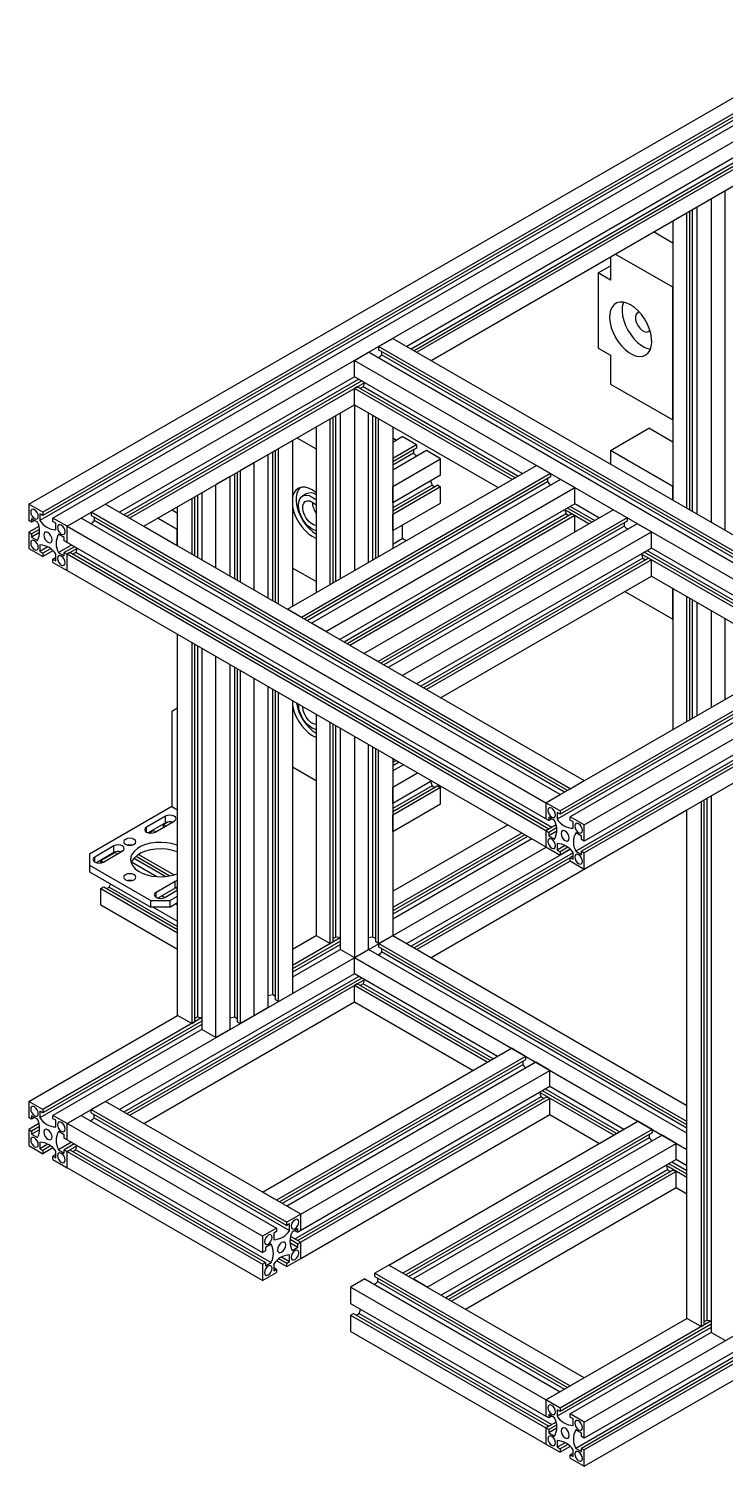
# Model space of a CAD drawing. Header units: millimetres. Extents: x 12 to 205, y 5 to 292.
# Drawn here: x 104 to 146.8, y 149.3 to 237.7 of the extents above; entities that cross this region are included whole.
import ezdxf

# ---------------------------------------------------------------- set-up
doc = ezdxf.new("R2010")
doc.units = ezdxf.units.MM

msp = doc.modelspace()

# ---------------------------------------------------------------- linework, layer by layer
at = {"color": 7, "linetype": 'Continuous', "lineweight": 25}
for p, q in [((103.9853, 208.4718), (154.6613, 237.7264)), ((155.5275, 237.2264), (104.8515, 207.9717)), ((155.3507, 236.716), (104.6747, 207.4614)), ((155.5275, 237.0222), (104.8515, 207.7676)), ((156.1521, 236.8658), (105.4761, 207.6111)), ((106.3423, 207.1111), (157.0183, 236.3657)), ((147.5902, 229.9227), (127.2433, 218.1767)), ((147.8614, 229.7662), (127.5145, 218.0202)), ((148.0381, 229.6642), (127.6913, 217.9182)), ((148.2041, 229.5558), (127.8681, 217.8161)), ((128.7344, 217.316), (147.5902, 228.2012)), ((145.9639, 227.2623), (146.8301, 227.7624)), ((146.8301, 206.8696), (146.8301, 227.7624)), ((144.6498, 208.1282), (144.6498, 226.5037)), ((144.8266, 208.0262), (144.8266, 226.6058)), ((145.0977, 207.8697), (145.0977, 226.7623)), ((145.9639, 227.2623), (145.9639, 207.3696)), ((143.6068, 225.9016), (143.6068, 208.7303)), ((144.473, 208.2303), (144.473, 226.4017)), ((143.6068, 224.5399), (142.4274, 225.2208)), ((143.6068, 221.8185), (140.0703, 223.8601)), ((139.0106, 222.7027), (139.7767, 223.1449)), ((139.7767, 223.6905), (139.7767, 222.2604)), ((139.0106, 222.7027), (139.0106, 218.0756)), ((139.7767, 222.2604), (139.0106, 222.7027)), ((143.6068, 213.6531), (143.6068, 221.8185)), ((125.5108, 218.1768), (126.377, 218.6769)), ((126.377, 218.6769), (155.8398, 201.6684)), ((124.02, 217.3162), (124.8862, 217.8162)), ((154.349, 200.8077), (124.8862, 217.8162)), ((154.9736, 201.1683), (125.5108, 218.1768)), ((125.5108, 218.1768), (125.5108, 217.9727)), ((154.7968, 201.0663), (125.5108, 217.9727)), ((125.6876, 217.8706), (125.6876, 217.6665)), ((154.6199, 200.9642), (125.6876, 217.6665)), ((138.1621, 188.7419), (188.8381, 217.9965)), ((139.0106, 218.0756), (139.7767, 217.6334)), ((139.7767, 217.6334), (139.7767, 215.8642)), ((124.02, 217.3162), (153.4828, 200.3077)), ((124.02, 216.3159), (124.02, 217.3162)), ((188.8381, 216.9963), (138.1621, 187.7417)), ((124.02, 216.3159), (109.5657, 207.9716)), ((124.2912, 216.1594), (109.8369, 207.8151)), ((124.4679, 216.0573), (110.0136, 207.7131)), ((124.6339, 215.949), (110.1904, 207.611)), ((134.3495, 210.3528), (124.02, 216.3159)), ((188.3078, 216.377), (137.6318, 187.1224)), ((188.6613, 216.377), (137.9853, 187.1224)), ((188.8381, 216.275), (138.1621, 187.0204)), ((139.7767, 215.8642), (143.6068, 213.6531)), ((124.1968, 215.6967), (124.02, 215.5947)), ((124.02, 214.5944), (124.02, 215.5947)), ((133.7248, 209.9922), (124.02, 215.5947)), ((133.9016, 210.0942), (124.1968, 215.6967)), ((124.5503, 215.6967), (124.3736, 215.5946)), ((134.0783, 210.1963), (124.5503, 215.6967)), ((138.1621, 186.0201), (188.8381, 215.2747)), ((111.0567, 207.1109), (124.02, 214.5944)), ((123.1538, 203.8897), (123.1538, 214.0943)), ((124.02, 214.5944), (132.8584, 209.4921)), ((124.02, 214.5944), (124.02, 204.3897)), ((124.8862, 204.8898), (124.8862, 214.0943)), ((121.663, 213.2337), (121.663, 203.0291)), ((122.5292, 203.5291), (122.5292, 213.7338)), ((122.7059, 203.6312), (122.7059, 213.8358)), ((122.8827, 203.7332), (122.8827, 213.9379)), ((125.1572, 205.0463), (125.1572, 213.9379)), ((125.334, 205.1483), (125.334, 213.8358)), ((125.5108, 205.2504), (125.5108, 213.7338)), ((126.377, 213.2337), (126.377, 205.7504)), ((135.8051, 190.1026), (177.053, 213.9145)), ((178.2728, 213.2103), (136.4945, 189.0922)), ((177.9192, 213.4144), (136.6713, 189.6025)), ((178.096, 213.3124), (136.6713, 189.3984)), ((119.3472, 211.8968), (120.2134, 212.3969)), ((120.2134, 212.3969), (120.2134, 202.1922)), ((120.4835, 212.5528), (121.663, 211.8719)), ((126.377, 212.287), (126.9663, 212.6272)), ((126.377, 212.5523), (126.6068, 212.4196)), ((127.8325, 212.1271), (126.9663, 212.6272)), ((178.5438, 213.0539), (137.2959, 189.242)), ((139.7767, 211.7816), (142.1337, 213.1423)), ((143.6068, 212.2919), (142.1337, 213.1423)), ((117.8564, 211.0362), (118.7226, 211.5363)), ((118.7226, 202.6855), (118.7226, 211.5363)), ((118.9936, 202.529), (118.9936, 211.6927)), ((119.1704, 202.427), (119.1704, 211.7948)), ((119.3472, 202.3249), (119.3472, 211.8968)), ((127.8325, 212.1271), (126.377, 211.2869)), ((127.8325, 211.923), (126.377, 211.0828)), ((128.4571, 211.7665), (126.377, 210.5657)), ((127.6557, 211.6168), (126.377, 210.8786)), ((127.6557, 211.8209), (127.6557, 211.6168)), ((127.8325, 212.1271), (127.8325, 211.923)), ((129.3233, 211.2665), (128.4571, 211.7665)), ((143.6068, 209.5705), (139.7767, 211.7816)), ((139.7767, 211.7816), (139.7767, 210.9414)), ((117.8564, 211.0362), (116.9902, 210.5362)), ((116.9902, 210.5362), (116.9902, 203.6856)), ((117.8564, 203.1855), (117.8564, 211.0362)), ((119.8952, 202.0085), (135.2158, 210.853)), ((126.377, 209.5656), (129.3233, 211.2665)), ((129.3233, 210.2662), (129.3233, 211.2665)), ((136.082, 210.3529), (135.2158, 210.853)), ((116.3655, 210.1756), (115.4993, 209.6755)), ((115.4993, 204.5462), (115.4993, 209.6755)), ((116.3655, 210.1756), (116.3655, 204.0462)), ((116.6366, 210.3321), (116.6366, 203.8897)), ((116.8134, 210.4341), (116.8134, 203.7876)), ((136.082, 210.3529), (120.7614, 201.5085)), ((136.082, 210.1488), (120.9382, 201.4064)), ((135.9053, 209.8426), (121.115, 201.3043)), ((136.7067, 209.9923), (121.386, 201.1479)), ((129.3233, 210.2662), (126.377, 208.5654)), ((128.7929, 209.647), (126.377, 208.2523)), ((129.1465, 209.647), (126.377, 208.0482)), ((128.7929, 209.647), (128.9697, 209.5449)), ((129.1465, 209.647), (129.3233, 209.545)), ((135.9053, 210.0467), (135.9053, 209.8426)), ((136.082, 210.3529), (136.082, 210.1488)), ((137.5729, 209.4923), (136.7067, 209.9923)), ((114.0085, 208.8149), (114.0085, 205.4068)), ((114.1853, 208.917), (114.1853, 205.3048)), ((114.3621, 209.019), (114.3621, 205.2027)), ((114.6331, 209.1755), (114.6331, 205.0463)), ((121.0588, 209.1078), (120.8231, 208.9718)), ((122.2522, 200.6479), (137.5729, 209.4923)), ((126.377, 208.5654), (126.377, 209.5656)), ((129.3233, 209.545), (126.377, 207.8441)), ((129.3233, 208.5447), (129.3233, 209.545)), ((137.5729, 208.492), (137.5729, 209.4923)), ((143.6068, 208.7303), (143.6068, 209.5705)), ((103.9853, 208.4718), (103.9853, 207.4715)), ((104.8515, 207.9717), (103.9853, 208.4718)), ((104.8515, 207.7676), (104.6747, 207.8696)), ((104.6747, 207.8696), (104.6747, 207.4614)), ((104.8515, 207.9717), (104.8515, 207.7676)), ((107.8331, 207.9717), (108.6993, 208.4718)), ((137.2959, 190.9632), (107.8331, 207.9717)), ((107.8331, 207.9717), (107.8331, 207.7676)), ((108.6993, 208.4718), (138.1621, 191.4633)), ((112.8059, 208.1206), (113.1423, 207.9264)), ((113.0965, 208.2884), (113.1423, 208.2619)), ((113.1423, 205.9069), (113.1423, 208.3149)), ((137.5729, 208.492), (123.1186, 200.1477)), ((137.0425, 207.8728), (123.3897, 199.9912)), ((137.3961, 207.8728), (123.5665, 199.8891)), ((124.6092, 199.2872), (139.9299, 208.1316)), ((126.377, 206.8438), (129.3233, 208.5447)), ((138.4388, 207.2708), (136.959, 208.1251)), ((137.0425, 207.8728), (137.2193, 207.7707)), ((138.6156, 207.3729), (137.1249, 208.2334)), ((138.7923, 207.4749), (137.3017, 208.3355)), ((137.3961, 207.8728), (137.5729, 207.7707)), ((139.0635, 207.6315), (137.5729, 208.492)), ((140.7961, 207.6316), (139.9299, 208.1316)), ((104.1621, 207.3695), (103.9853, 207.4715)), ((104.6019, 207.1062), (103.9853, 206.7502)), ((104.5156, 207.3695), (104.1621, 207.5736)), ((104.1621, 207.5736), (104.1621, 207.3695)), ((104.3389, 207.4715), (104.1621, 207.3695)), ((106.3423, 207.1111), (105.4761, 207.6111)), ((105.4761, 207.407), (105.4761, 207.6111)), ((105.6529, 207.305), (105.4761, 207.407)), ((105.6529, 206.8967), (105.6529, 207.305)), ((106.3423, 207.1111), (107.2085, 207.6111)), ((106.3423, 206.1108), (106.3423, 207.1111)), ((106.3423, 207.1111), (135.8051, 190.1026)), ((136.6713, 190.6026), (107.2085, 207.6111)), ((137.1191, 190.8612), (107.8331, 207.7676)), ((108.0099, 207.6655), (108.0099, 207.4614)), ((136.9423, 190.7591), (108.0099, 207.4614)), ((111.0733, 207.1204), (113.1187, 205.9396)), ((111.9397, 207.6206), (113.1187, 206.9399)), ((137.5729, 207.7707), (123.7433, 199.7871)), ((140.7961, 207.6316), (125.4754, 198.7871)), ((140.7961, 207.4274), (125.6522, 198.6851)), ((140.6193, 207.1212), (125.8291, 198.583)), ((141.4207, 207.271), (126.1001, 198.4266)), ((126.377, 206.8438), (126.377, 207.8441)), ((126.9663, 207.184), (126.9663, 206.3534)), ((137.5729, 206.7709), (137.5729, 207.7707)), ((140.6193, 207.3254), (140.6193, 207.1212)), ((140.7961, 207.6316), (140.7961, 207.4274)), ((142.2869, 206.7709), (141.4207, 207.271)), ((103.9853, 206.7502), (103.9853, 205.75)), ((103.9853, 206.7502), (104.1621, 206.6482)), ((104.6381, 206.923), (104.1621, 206.6482)), ((104.6524, 206.7271), (104.1621, 206.4441)), ((104.1621, 206.6482), (104.1621, 206.4441)), ((104.1621, 206.4441), (104.5156, 206.2399)), ((106.1655, 206.417), (105.812, 206.6211)), ((106.1655, 206.2129), (106.1655, 206.417)), ((106.3423, 206.1108), (106.1655, 206.2129)), ((135.8051, 189.1023), (106.3423, 206.1108)), ((113.1187, 206.9399), (113.1423, 206.9535)), ((113.1187, 205.9396), (113.1187, 206.9399)), ((126.377, 206.0132), (126.9663, 206.3534)), ((126.9663, 197.9265), (142.2869, 206.7709)), ((127.1939, 206.222), (126.9663, 206.3534)), ((142.2869, 205.7707), (142.2869, 206.7709)), ((103.9853, 205.75), (104.8515, 205.2499)), ((104.6747, 205.9644), (104.6747, 205.5561)), ((105.1651, 205.8392), (104.6747, 205.5561)), ((104.6747, 205.5561), (104.8515, 205.4541)), ((105.3276, 205.7289), (104.8515, 205.4541)), ((105.4682, 205.6059), (104.8515, 205.2499)), ((104.8515, 205.4541), (104.8515, 205.2499)), ((105.6529, 204.9914), (105.6529, 205.3997)), ((106.6135, 205.9543), (105.812, 205.4916)), ((105.812, 205.4916), (106.1655, 205.2875)), ((106.7902, 205.8522), (106.1655, 205.4916)), ((106.1655, 205.2875), (106.1655, 205.4916)), ((106.1655, 205.4916), (106.3423, 205.3896)), ((106.9562, 205.7439), (106.3423, 205.3896)), ((106.5191, 205.4916), (106.3423, 205.3896)), ((106.3423, 204.3893), (106.3423, 205.3896)), ((135.8051, 188.3811), (106.3423, 205.3896)), ((135.9819, 188.4831), (106.5191, 205.4916)), ((106.8726, 205.4916), (106.6959, 205.3895)), ((136.1586, 188.5851), (106.8726, 205.4916)), ((113.1423, 205.9533), (113.1187, 205.9396)), ((142.2869, 205.7707), (127.8326, 197.4264)), ((151.9917, 199.4469), (141.673, 205.4038)), ((152.1685, 199.549), (141.839, 205.5121)), ((152.3452, 199.651), (142.0157, 205.6141)), ((152.6164, 199.8076), (142.2869, 205.7707)), ((105.6529, 205.1955), (105.4761, 205.0935)), ((105.4761, 204.8893), (105.4761, 205.0935)), ((105.4761, 205.0935), (105.6529, 204.9914)), ((105.4761, 204.8893), (106.3423, 204.3893)), ((106.3423, 204.3893), (135.8051, 187.3808)), ((121.663, 203.7065), (120.2134, 204.5433)), ((141.7566, 205.1514), (128.1038, 197.2698)), ((142.1101, 205.1514), (128.2805, 197.1678)), ((142.2869, 205.0494), (128.4573, 197.0657)), ((141.7566, 205.1514), (141.9333, 205.0494)), ((142.1101, 205.1514), (142.2869, 205.0494)), ((142.2869, 204.0491), (142.2869, 205.0494)), ((129.3237, 196.5656), (142.2869, 204.0491)), ((142.2869, 204.0491), (151.1254, 198.9468)), ((140.6568, 203.1081), (143.6068, 201.4051)), ((143.6068, 201.4051), (143.6068, 203.2871)), ((143.6068, 203.2871), (143.6068, 194.6064)), ((144.473, 195.1065), (144.473, 202.7871)), ((144.6498, 195.2085), (144.6498, 202.685)), ((144.8266, 195.3106), (144.8266, 202.583)), ((120.7614, 201.5085), (119.8952, 202.0085)), ((145.0977, 195.4671), (145.0977, 202.4265)), ((145.9639, 201.9265), (145.9639, 195.9671)), ((122.2522, 200.6479), (121.386, 201.1479)), ((146.8301, 196.4672), (146.8301, 201.4264)), ((113.1423, 177.0137), (113.1423, 200.4637)), ((114.0085, 199.9637), (114.0085, 176.5136)), ((114.1853, 199.8616), (114.1853, 176.6157)), ((114.3621, 199.7596), (114.3621, 176.9218)), ((114.6331, 199.6031), (114.6331, 176.1531)), ((115.4993, 175.653), (115.4993, 199.1031)), ((125.4754, 198.7871), (124.6092, 199.2872)), ((116.3655, 198.603), (116.3655, 176.1531)), ((116.6366, 198.4465), (116.6366, 176.9218)), ((116.8134, 198.3445), (116.8134, 176.6157)), ((116.9902, 198.2424), (116.9902, 176.5136)), ((126.9663, 197.9265), (126.1001, 198.4266)), ((117.8564, 177.0137), (117.8564, 197.7424)), ((118.7226, 177.5137), (118.7226, 197.2423)), ((118.9936, 178.2825), (118.9936, 197.0858)), ((119.1704, 177.9764), (119.1704, 196.9838)), ((119.3472, 177.8743), (119.3472, 196.8817)), ((120.2134, 196.3817), (120.2134, 178.3744)), ((113.1423, 195.9295), (112.7888, 195.7253)), ((112.7888, 195.7253), (112.7888, 189.8734)), ((121.663, 195.5449), (121.663, 181.9325)), ((122.5292, 181.4325), (122.5292, 195.0448)), ((122.7059, 181.5345), (122.7059, 194.9428)), ((122.8827, 181.8407), (122.8827, 194.8407)), ((123.1538, 181.0719), (123.1538, 194.6842)), ((124.02, 194.1842), (124.02, 180.5719)), ((124.8862, 181.0719), (124.8862, 193.6841)), ((125.1572, 181.8407), (125.1572, 193.5277)), ((125.334, 181.5345), (125.334, 193.4256)), ((125.5108, 181.4325), (125.5108, 193.3236)), ((126.377, 192.8235), (126.377, 181.9325)), ((121.663, 191.4585), (120.2134, 192.2954)), ((126.4157, 192.8011), (126.377, 192.7788)), ((126.5925, 192.6991), (126.377, 192.5746)), ((126.7694, 192.597), (126.377, 192.3705)), ((127.0404, 192.4406), (126.377, 192.0576)), ((126.377, 191.0575), (127.9066, 191.9405)), ((128.7729, 191.4404), (126.377, 190.0573)), ((129.1465, 191.1389), (126.377, 189.5401)), ((128.7929, 191.1388), (126.377, 189.7442)), ((126.377, 190.0573), (126.377, 191.0575)), ((128.7929, 191.1388), (128.9697, 191.0368)), ((129.1465, 191.1389), (129.3233, 191.0368)), ((137.2959, 190.9632), (138.1621, 191.4633)), ((129.3233, 191.0368), (126.377, 189.336)), ((129.3233, 190.0366), (129.3233, 191.0368)), ((135.8051, 190.1026), (136.6713, 190.6026)), ((145.5219, 190.2688), (145.5219, 157.9676)), ((145.6987, 190.3709), (145.6987, 158.2737)), ((145.9698, 190.5274), (145.9698, 157.5049)), ((112.7888, 189.8734), (107.7212, 186.948)), ((112.7888, 189.8734), (113.1423, 189.6693)), ((126.377, 188.3357), (129.3233, 190.0366)), ((126.377, 188.3357), (126.377, 189.336)), ((128.7344, 180.5716), (144.4789, 189.6608)), ((135.8051, 190.1026), (135.8051, 189.1023)), ((136.6713, 189.6025), (135.8051, 190.1026)), ((136.6713, 189.3984), (136.4945, 189.5005)), ((136.4945, 189.5005), (136.4945, 189.0922)), ((136.6713, 189.6025), (136.6713, 189.3984)), ((144.4789, 158.3656), (144.4789, 189.6667)), ((145.3451, 190.1668), (145.3451, 157.8655)), ((112.4057, 189.2781), (111.2272, 188.5978)), ((111.2272, 188.2916), (111.2272, 188.5978)), ((112.4057, 188.8699), (111.3309, 188.2493)), ((111.3728, 188.2395), (111.6515, 188.4004)), ((111.6515, 188.4004), (111.7988, 188.3154)), ((111.7576, 188.2916), (112.9361, 188.972)), ((112.2761, 188.761), (112.5567, 188.923)), ((112.2761, 188.591), (112.2761, 188.761)), ((112.2761, 188.761), (112.4234, 188.676)), ((112.4057, 188.8699), (112.4057, 189.2781)), ((126.377, 184.6539), (133.4529, 188.7387)), ((135.9819, 189.0003), (135.8051, 189.1023)), ((136.4218, 188.737), (135.8051, 188.3811)), ((135.9819, 188.4831), (135.8051, 188.3811)), ((136.3354, 189.0003), (135.9819, 189.2044)), ((135.9819, 189.2044), (135.9819, 189.0003)), ((136.1587, 189.1023), (135.9819, 189.0003)), ((136.4579, 188.5538), (135.9819, 188.279)), ((138.1621, 188.7419), (137.2959, 189.242)), ((137.2959, 189.0378), (137.2959, 189.242)), ((137.4727, 188.9358), (137.2959, 189.0378)), ((137.4727, 188.5275), (137.4727, 188.9358)), ((138.1621, 187.7417), (138.1621, 188.7419)), ((134.3191, 188.2387), (126.377, 183.6538)), ((134.4959, 188.1366), (126.377, 183.4497)), ((134.6727, 188.0345), (126.377, 183.2455)), ((134.9437, 187.8781), (126.377, 182.9326)), ((135.8051, 188.3811), (135.8051, 187.3808)), ((135.8051, 188.3811), (135.9819, 188.279)), ((136.4722, 188.3579), (135.9819, 188.0749)), ((135.9819, 188.279), (135.9819, 188.0749)), ((135.9819, 188.0749), (136.3354, 187.8708)), ((136.4945, 187.5952), (136.4945, 187.1869)), ((137.9853, 188.0478), (137.6318, 188.2519)), ((137.9853, 187.8437), (137.9853, 188.0478)), ((138.1621, 187.7417), (137.9853, 187.8437)), ((106.3423, 170.3668), (135.8099, 187.378)), ((107.7212, 186.948), (107.7212, 186.2676)), ((109.2238, 187.4412), (108.0453, 186.7609)), ((108.0453, 186.4547), (108.0453, 186.7609)), ((109.2238, 187.0329), (108.1489, 186.4124)), ((108.4283, 186.5397), (109.2945, 187.0397)), ((108.5756, 186.4547), (109.7541, 187.135)), ((109.2238, 187.0329), (109.2238, 187.4412)), ((109.2945, 187.0397), (109.4417, 186.9547)), ((110.0764, 187.4912), (110.0818, 187.4943)), ((110.4656, 186.6992), (112.4249, 185.5681)), ((110.5857, 186.8113), (112.6735, 185.6061)), ((110.7447, 186.9237), (112.9216, 185.667)), ((137.2917, 187.2332), (127.2433, 181.4324)), ((137.4727, 187.0246), (127.5145, 181.2759)), ((137.2959, 186.7185), (127.6913, 181.1738)), ((135.8051, 187.3808), (136.6713, 186.8807)), ((136.9849, 187.47), (136.4945, 187.1869)), ((136.4945, 187.1869), (136.6713, 187.0849)), ((137.1474, 187.3597), (136.6713, 187.0849)), ((137.288, 187.2368), (136.6713, 186.8807)), ((136.6713, 187.0849), (136.6713, 186.8807)), ((137.4727, 186.8263), (137.2959, 186.7243)), ((137.2959, 186.5202), (137.2959, 186.7243)), ((137.2959, 186.7243), (137.4727, 186.6222)), ((137.4727, 186.6222), (137.4727, 187.0305)), ((137.6318, 187.1224), (137.9853, 186.9183)), ((137.9853, 186.9183), (137.9853, 187.1224)), ((137.9853, 187.1224), (138.1621, 187.0204)), ((138.1621, 186.0201), (138.1621, 187.0204)), ((107.7212, 186.2676), (111.4924, 184.0905)), ((107.7212, 186.2676), (107.7212, 185.8593)), ((107.7212, 185.8593), (111.4924, 183.6823)), ((108.4283, 186.5397), (108.5755, 186.4547)), ((108.4283, 186.4023), (108.4283, 186.5397)), ((110.3035, 186.4572), (111.863, 185.557)), ((137.3009, 186.5173), (127.8681, 181.0718)), ((137.2959, 186.5202), (138.1621, 186.0201)), ((108.4283, 184.8181), (108.6051, 184.9202)), ((108.6051, 184.9202), (113.1423, 182.3009)), ((108.7819, 184.8181), (108.939, 184.9088)), ((108.939, 184.9088), (113.1423, 182.4823)), ((112.995, 185.2641), (111.8165, 184.5838)), ((112.995, 184.8558), (112.995, 185.2641)), ((113.0395, 184.8778), (113.1423, 184.8184)), ((108.4283, 183.8179), (108.4283, 184.8181)), ((108.4283, 184.8181), (113.1423, 182.0968)), ((111.4924, 184.0905), (112.6709, 184.0905)), ((111.4924, 183.6823), (111.4924, 184.0905)), ((111.8165, 184.2776), (111.8165, 184.5838)), ((112.995, 184.8558), (111.9201, 184.2353)), ((112.17, 184.3796), (112.3468, 184.2776)), ((112.3468, 184.2776), (113.1423, 184.7369)), ((112.6709, 184.0905), (113.1423, 184.3627)), ((112.6709, 184.0905), (112.6709, 183.6823)), ((108.4283, 183.8179), (113.1423, 181.0965)), ((112.6709, 183.6823), (111.4924, 183.6823)), ((111.6453, 183.6823), (113.1423, 182.8181)), ((112.6709, 183.6823), (113.1423, 183.9544)), ((113.0245, 183.8864), (113.1423, 183.8183)), ((113.1423, 182.8181), (113.1423, 183.8183)), ((113.1423, 181.0965), (113.1423, 182.0968)), ((120.2134, 181.0957), (121.663, 181.9325)), ((123.143, 181.7869), (120.2134, 180.0956)), ((123.1538, 181.5889), (120.2134, 179.8915)), ((123.1538, 181.3848), (120.2134, 179.6873)), ((121.663, 181.9325), (122.5292, 181.4325)), ((122.7059, 181.5345), (122.5292, 181.4325)), ((122.8827, 181.8407), (122.7059, 181.7386)), ((125.334, 181.7386), (125.1572, 181.8407)), ((125.5108, 181.4325), (125.334, 181.5345)), ((125.5108, 181.4325), (126.377, 181.9325)), ((144.4789, 170.4824), (125.5108, 181.4325)), ((125.5108, 181.4325), (125.5108, 181.2284)), ((126.377, 181.9325), (144.4789, 171.4825)), ((123.1538, 181.0719), (120.2134, 179.3745)), ((123.1538, 181.0719), (124.02, 180.5719)), ((124.02, 180.5719), (124.8862, 181.0719)), ((124.02, 180.5719), (144.4789, 168.7612)), ((124.02, 179.5716), (124.02, 180.5719)), ((144.4789, 169.7613), (124.8862, 181.0719)), ((144.4789, 170.2783), (125.5108, 181.2284)), ((125.6876, 181.1263), (125.6876, 180.9221)), ((144.4789, 170.0741), (125.6876, 180.9221)), ((124.02, 179.5716), (109.5657, 171.2273)), ((132.8174, 174.4929), (124.02, 179.5716)), ((188.6613, 179.6327), (137.9853, 150.3781)), ((124.2912, 179.415), (109.8369, 171.0708)), ((124.4679, 179.313), (110.0136, 170.9687)), ((124.6339, 179.2047), (110.1904, 170.8667)), ((124.1968, 178.9524), (124.02, 178.8503)), ((124.02, 177.8501), (124.02, 178.8503)), ((132.1927, 174.1323), (124.02, 178.8503)), ((132.3695, 174.2344), (124.1968, 178.9524)), ((124.5503, 178.9523), (124.3736, 178.8503)), ((132.5462, 174.3364), (124.5503, 178.9523)), ((188.8381, 179.5307), (138.1621, 150.276)), ((111.0567, 170.3665), (124.02, 177.8501)), ((119.1704, 178.1805), (118.9936, 178.2825)), ((119.3472, 177.8743), (119.1704, 177.9764)), ((119.3472, 177.8743), (120.2134, 178.3744)), ((124.02, 177.8501), (131.3264, 173.6322)), ((138.1621, 149.2758), (188.8381, 178.5304)), ((103.9853, 171.7274), (113.1423, 177.0137)), ((114.0085, 176.5136), (113.1423, 177.0137)), ((114.1853, 176.8198), (114.3621, 176.9218)), ((116.6366, 176.9218), (116.8134, 176.8198)), ((117.8564, 177.0137), (116.9902, 176.5136)), ((117.8564, 177.0137), (118.7226, 177.5137)), ((114.6331, 176.4659), (104.6747, 170.717)), ((114.6224, 176.868), (104.8515, 171.2274)), ((114.6331, 176.6701), (104.8515, 171.0233)), ((114.6331, 176.1531), (105.4761, 170.8668)), ((114.0085, 176.5136), (114.1853, 176.6157)), ((115.4993, 175.653), (114.6331, 176.1531)), ((116.3655, 176.1531), (115.4993, 175.653)), ((116.8134, 176.6157), (116.9902, 176.5136)), ((118.3631, 166.1487), (133.6838, 174.9931)), ((134.55, 174.493), (119.2293, 165.6486)), ((134.55, 174.2889), (119.4061, 165.5465)), ((134.55, 174.493), (133.6838, 174.9931)), ((134.55, 174.493), (134.55, 174.2889)), ((134.3732, 173.9827), (119.583, 165.4445)), ((135.1746, 174.1324), (119.8539, 165.288)), ((120.7201, 164.788), (136.0408, 173.6324)), ((134.3732, 174.1868), (134.3732, 173.9827)), ((136.0408, 173.6324), (135.1746, 174.1324)), ((136.0408, 172.6321), (136.0408, 173.6324)), ((136.0408, 172.6321), (120.7201, 163.7877)), ((140.5956, 170.0027), (136.0408, 172.6321)), ((103.9853, 171.7274), (103.9853, 170.7272)), ((104.8515, 171.2274), (103.9853, 171.7274)), ((108.6993, 171.7274), (107.8331, 171.2274)), ((120.7201, 164.788), (108.6993, 171.7274)), ((135.5105, 172.0129), (120.3666, 163.2705)), ((135.864, 172.0129), (120.5434, 163.1685)), ((136.0408, 171.9109), (120.7201, 163.0664)), ((139.9709, 169.6421), (135.4269, 172.2652)), ((135.5105, 172.0129), (135.6872, 171.9108)), ((140.1477, 169.7441), (135.5929, 172.3735)), ((140.3244, 169.8461), (135.7696, 172.4756)), ((135.864, 172.0129), (136.0408, 171.9109)), ((136.0408, 170.9106), (136.0408, 171.9109)), ((104.1621, 170.6251), (103.9853, 170.7272)), ((104.5156, 170.6252), (104.1621, 170.8293)), ((104.1621, 170.8293), (104.1621, 170.6251)), ((104.3389, 170.7272), (104.1621, 170.6251)), ((104.8515, 171.0233), (104.6747, 171.1253)), ((104.6747, 171.1253), (104.6747, 170.717)), ((104.8515, 171.2274), (104.8515, 171.0233)), ((106.3423, 170.3668), (105.4761, 170.8668)), ((105.4761, 170.6627), (105.4761, 170.8668)), ((107.2085, 170.8668), (106.3423, 170.3668)), ((107.2085, 170.8668), (119.2293, 163.9273)), ((107.8331, 171.0233), (107.8331, 171.2274)), ((107.8331, 171.2274), (119.8539, 164.2879)), ((107.8331, 171.0233), (119.8539, 164.0838)), ((108.0099, 170.717), (108.0099, 170.9212)), ((108.0099, 170.717), (120.0307, 163.7776)), ((120.7201, 162.0662), (136.0408, 170.9106)), ((136.0408, 170.9106), (139.1045, 169.1419)), ((104.6019, 170.3619), (103.9853, 170.0059)), ((103.9853, 170.0059), (103.9853, 169.0056)), ((103.9853, 170.0059), (104.1621, 169.9038)), ((104.6381, 170.1787), (104.1621, 169.9038)), ((104.6524, 169.9828), (104.1621, 169.6997)), ((104.1621, 169.9038), (104.1621, 169.6997)), ((105.6529, 170.5606), (105.4761, 170.6627)), ((105.6529, 170.1524), (105.6529, 170.5606)), ((106.1655, 169.6727), (105.812, 169.8768)), ((106.3423, 169.3665), (106.3423, 170.3668)), ((118.3631, 163.4273), (106.3423, 170.3668)), ((126.1413, 161.6584), (141.4619, 170.5028)), ((142.3282, 170.0028), (127.0075, 161.1584)), ((142.3282, 170.0028), (141.4619, 170.5028)), ((142.3282, 170.0028), (142.3282, 169.7986)), ((103.9853, 169.0056), (104.8515, 168.5056)), ((104.1621, 169.6997), (104.5156, 169.4956)), ((104.6747, 169.22), (104.6747, 168.8118)), ((105.1651, 169.0949), (104.6747, 168.8118)), ((105.3276, 168.9846), (104.8515, 168.7097)), ((106.6135, 169.2099), (105.812, 168.7472)), ((106.1655, 169.4685), (106.1655, 169.6727)), ((106.3423, 169.3665), (106.1655, 169.4685)), ((106.7902, 169.1079), (106.1655, 168.7473)), ((106.3423, 169.3665), (118.3631, 162.427)), ((106.9562, 168.9996), (106.3423, 168.6452)), ((142.3282, 169.7986), (127.1843, 161.0563)), ((142.1514, 169.4924), (127.3611, 160.9542)), ((142.9528, 169.6422), (127.6321, 160.7978)), ((128.4983, 160.2977), (143.819, 169.1421)), ((142.1514, 169.6966), (142.1514, 169.4924)), ((143.819, 169.1421), (142.9528, 169.6422)), ((143.819, 168.1419), (143.819, 169.1421)), ((104.6747, 168.8118), (104.8515, 168.7097)), ((105.4682, 168.8616), (104.8515, 168.5056)), ((104.8515, 168.7097), (104.8515, 168.5056)), ((105.6529, 168.4512), (105.4761, 168.3491)), ((105.4761, 168.145), (105.4761, 168.3491)), ((105.4761, 168.3491), (105.6529, 168.2471)), ((105.4761, 168.145), (106.3423, 167.645)), ((105.6529, 168.2471), (105.6529, 168.6554)), ((105.812, 168.7472), (106.1655, 168.5431)), ((106.1655, 168.5431), (106.1655, 168.7473)), ((106.1655, 168.7473), (106.3423, 168.6452)), ((106.3423, 168.6452), (106.5191, 168.7473)), ((106.3423, 167.645), (106.3423, 168.6452)), ((106.3423, 168.6452), (118.3631, 161.7058)), ((106.5191, 168.7473), (118.5399, 161.8078)), ((106.6959, 168.6452), (106.8726, 168.7472)), ((106.8726, 168.7472), (118.8935, 161.8078)), ((143.819, 168.1419), (129.3647, 159.7976)), ((144.4789, 167.7609), (143.819, 168.1419)), ((118.3631, 160.7055), (106.3423, 167.645)), ((143.2886, 167.5226), (129.6359, 159.641)), ((143.6422, 167.5227), (129.8126, 159.539)), ((143.819, 167.4206), (129.9894, 159.437)), ((144.4789, 167.0396), (143.2051, 167.775)), ((143.2886, 167.5226), (143.4654, 167.4206)), ((144.4789, 167.2437), (143.371, 167.8833)), ((144.4789, 167.4478), (143.5478, 167.9853)), ((143.6422, 167.5227), (143.819, 167.4206)), ((143.819, 166.4203), (143.819, 167.4206)), ((130.8557, 158.9368), (143.819, 166.4203)), ((143.819, 166.4203), (144.4789, 166.0394)), ((119.2293, 165.6486), (118.3631, 166.1487)), ((120.7201, 164.788), (119.8539, 165.288)), ((120.7201, 164.788), (119.8539, 164.2879)), ((120.7201, 163.7877), (120.7201, 164.788)), ((119.2293, 163.9273), (118.3631, 163.4273)), ((119.2293, 163.7232), (119.0526, 163.6212)), ((119.2293, 163.9273), (119.2293, 163.7232)), ((119.8539, 164.0838), (119.8539, 164.2879)), ((120.0307, 164.1858), (119.8539, 164.0838)), ((120.0307, 163.7776), (120.0307, 164.1858)), ((120.5434, 163.8898), (120.1898, 163.6857)), ((120.3666, 163.7877), (120.5434, 163.6857)), ((120.5434, 163.6857), (120.5434, 163.8898)), ((120.7201, 163.7877), (120.5434, 163.6857)), ((118.3631, 163.4273), (118.3631, 162.427)), ((118.8935, 162.9373), (118.5399, 162.7332)), ((119.0526, 163.6212), (119.0526, 163.2129)), ((120.053, 163.0433), (120.5434, 162.7602)), ((120.0673, 163.2392), (120.5434, 162.9644)), ((120.1035, 163.4224), (120.7201, 163.0664)), ((120.1898, 162.5561), (120.5434, 162.7602)), ((120.5434, 163.1685), (120.7201, 163.0664)), ((120.5434, 162.9644), (120.7201, 163.0664)), ((120.5434, 162.7602), (120.5434, 162.9644)), ((120.7201, 162.0662), (120.7201, 163.0664)), ((118.5399, 162.5291), (118.3631, 162.427)), ((118.5399, 162.7332), (118.5399, 162.5291)), ((119.2372, 161.9221), (119.8539, 161.5661)), ((119.3779, 162.0451), (119.8539, 161.7703)), ((119.5403, 162.1554), (120.0307, 161.8723)), ((119.8539, 161.5661), (120.7201, 162.0662)), ((119.8539, 161.7703), (120.0307, 161.8723)), ((120.0307, 161.8723), (120.0307, 162.2806)), ((118.3631, 161.7058), (118.5399, 161.8078)), ((118.3631, 161.7058), (118.3631, 160.7055)), ((118.3631, 160.7055), (119.2293, 161.2055)), ((118.5399, 161.8078), (118.5399, 161.6037)), ((118.5399, 161.6037), (118.8935, 161.8078)), ((119.0526, 161.7159), (119.0526, 161.3076)), ((119.0526, 161.5117), (119.2293, 161.4097)), ((119.0526, 161.3076), (119.2293, 161.4097)), ((119.2293, 161.4097), (119.2293, 161.2055)), ((119.8539, 161.5661), (119.8539, 161.7703)), ((126.1413, 161.6584), (125.2751, 161.1584)), ((125.2751, 160.9542), (125.2751, 161.1584)), ((125.2751, 161.1584), (137.2959, 154.2189)), ((138.1621, 154.7189), (126.1413, 161.6584)), ((127.0075, 161.1584), (126.1413, 161.6584)), ((124.6505, 160.7978), (123.7843, 160.2977)), ((135.8051, 153.3583), (123.7843, 160.2977)), ((123.7843, 160.2977), (123.7843, 159.2975)), ((124.6505, 160.7978), (136.6713, 153.8583)), ((125.2751, 160.9542), (137.1191, 154.1168)), ((125.4519, 160.648), (125.4519, 160.8522)), ((125.4519, 160.648), (136.9423, 154.0147)), ((128.4983, 160.2977), (127.6321, 160.7978)), ((123.7843, 159.2975), (135.8051, 152.358)), ((123.7843, 158.5762), (123.9611, 158.6782)), ((123.7843, 158.5762), (123.7843, 157.5759)), ((123.7843, 158.5762), (135.8051, 151.6367)), ((123.9611, 158.6782), (135.9819, 151.7388)), ((124.1379, 158.5762), (124.3146, 158.6782)), ((124.3146, 158.6782), (136.1586, 151.8408)), ((135.8051, 153.3583), (144.4789, 158.3656)), ((151.5096, 158.3895), (137.6318, 150.3781)), ((138.1621, 151.9976), (150.3721, 159.0462)), ((151.2384, 158.5461), (138.1621, 150.9973)), ((145.3451, 157.8655), (144.4789, 158.3656)), ((135.8051, 150.6365), (123.7843, 157.5759)), ((145.9698, 157.8178), (136.4945, 152.3479)), ((145.959, 158.2199), (136.6713, 152.8582)), ((145.9698, 158.022), (136.6713, 152.6541)), ((145.9698, 157.5049), (137.2959, 152.4976)), ((145.3451, 157.8655), (145.5219, 157.9676)), ((145.5219, 158.1717), (145.6987, 158.2737)), ((146.836, 157.0049), (145.9698, 157.5049)), ((138.1621, 154.7189), (137.2959, 154.2189)), ((136.6713, 153.8583), (135.8051, 153.3583)), ((135.8051, 153.3583), (135.8051, 152.358)), ((136.6713, 152.8582), (135.8051, 153.3583)), ((135.9819, 152.2559), (135.8051, 152.358)), ((136.3354, 152.256), (135.9819, 152.4601)), ((135.9819, 152.4601), (135.9819, 152.2559)), ((136.1587, 152.358), (135.9819, 152.2559)), ((136.6713, 152.6541), (136.4945, 152.7561)), ((136.4945, 152.7561), (136.4945, 152.3479)), ((136.6713, 152.8582), (136.6713, 152.6541)), ((138.1621, 151.9976), (137.2959, 152.4976)), ((137.2959, 152.2935), (137.2959, 152.4976)), ((137.4727, 152.1914), (137.2959, 152.2935)), ((137.4727, 151.7832), (137.4727, 152.1914)), ((136.4218, 151.9927), (135.8051, 151.6367)), ((135.8051, 151.6367), (135.9819, 151.7388)), ((135.8051, 151.6367), (135.8051, 150.6365)), ((135.8051, 151.6367), (135.9819, 151.5347)), ((136.4579, 151.8095), (135.9819, 151.5347)), ((136.4722, 151.6136), (135.9819, 151.3305)), ((135.9819, 151.5347), (135.9819, 151.3305)), ((135.9819, 151.3305), (136.3354, 151.1264)), ((137.9853, 151.3035), (137.6318, 151.5076)), ((137.9853, 151.0994), (137.9853, 151.3035)), ((138.1621, 150.9973), (138.1621, 151.9976)), ((135.8051, 150.6365), (136.6713, 150.1364)), ((136.4945, 150.8509), (136.4945, 150.4426)), ((136.9849, 150.7257), (136.4945, 150.4426)), ((136.4945, 150.4426), (136.6713, 150.3405)), ((137.1474, 150.6154), (136.6713, 150.3405)), ((137.288, 150.4924), (136.6713, 150.1364)), ((137.6318, 150.3781), (137.9853, 150.174)), ((138.1621, 150.9973), (137.9853, 151.0994)), ((137.9853, 150.174), (137.9853, 150.3781)), ((137.9853, 150.3781), (138.1621, 150.276)), ((136.6713, 150.3405), (136.6713, 150.1364)), ((137.4727, 150.082), (137.2959, 149.98)), ((137.2959, 149.7758), (137.2959, 149.98)), ((137.2959, 149.98), (137.4727, 149.8779)), ((137.2959, 149.7758), (138.1621, 149.2758)), ((137.4727, 149.8779), (137.4727, 150.2862)), ((138.1621, 149.2758), (138.1621, 150.276))]:
    msp.add_line(p, q, dxfattribs=at)
at = {"color": 7, "linetype": 'Continuous', "lineweight": 25, "flags": 128}
for points in [[(141.0141, 220.7295), (140.7826, 220.8391), (140.5586, 220.897), (140.3492, 220.9015), (140.1612, 220.8523), (140.0006, 220.751), (139.8725, 220.6009), (139.7812, 220.4069), (139.7295, 220.1751), (139.7191, 219.913), (139.7503, 219.629), (139.8221, 219.3323), (139.9322, 219.0324), (140.0771, 218.739), (140.2521, 218.4613), (140.4516, 218.2085), (140.6692, 217.9886), (140.8979, 217.8087), (141.1303, 217.6745), (141.359, 217.5904), (141.5766, 217.5591), (141.7761, 217.5816), (141.9511, 217.6571), (142.096, 217.7833), (142.2062, 217.956), (142.278, 218.1698), (142.3092, 218.4178), (142.2987, 218.6919), (142.247, 218.9834), (142.1557, 219.2829), (142.0276, 219.5808), (141.867, 219.8675), (141.679, 220.1338), (141.4696, 220.3711), (141.2456, 220.5719), (141.0141, 220.7295)], [(140.5644, 220.8962), (140.5472, 220.8491), (140.4955, 220.6173), (140.4851, 220.3552), (140.5163, 220.0713), (140.5881, 219.7746), (140.6982, 219.4747), (140.8431, 219.1812), (141.0182, 218.9036), (141.2177, 218.6507), (141.4353, 218.4308), (141.6639, 218.2509), (141.8963, 218.1167), (142.125, 218.0326), (142.2299, 218.0111)], [(141.5531, 220.2829), (141.5146, 220.2778), (141.4116, 220.2269), (141.3413, 220.127), (141.3101, 219.9868), (141.3206, 219.8189), (141.3719, 219.6383), (141.4595, 219.4608), (141.5756, 219.3024), (141.7099, 219.177), (141.8504, 219.0959), (141.9847, 219.0662), (142.1008, 219.0906), (142.1884, 219.1669), (142.1932, 219.174)], [(125.6876, 217.6665), (125.5735, 217.5325), (125.5029, 217.4602)], [(124.6366, 215.9599), (124.6093, 215.8625), (124.5503, 215.6967)], [(127.6557, 211.6168), (127.7698, 211.4828), (127.8404, 211.4105)], [(128.7066, 209.9102), (128.734, 209.8128), (128.7929, 209.647)], [(135.9053, 209.8426), (136.0194, 209.7086), (136.0899, 209.6363)], [(121.4273, 209.3542), (121.1999, 209.4612), (120.9802, 209.5158), (120.7758, 209.5163), (120.5936, 209.4626), (120.4398, 209.3565), (120.3195, 209.2017), (120.2371, 209.0034), (120.2134, 208.9036)], [(120.6781, 209.4951), (120.6755, 209.4926), (120.5552, 209.3378), (120.4728, 209.1395), (120.4308, 208.9045), (120.4308, 208.6408), (120.4728, 208.3574), (120.5552, 208.0639), (120.6755, 207.7703), (120.8293, 207.4866), (121.0115, 207.2225), (121.2159, 206.987), (121.4356, 206.788), (121.663, 206.6324)], [(121.663, 206.8409), (121.6174, 206.8536), (121.4273, 206.9386), (121.2371, 207.0731), (121.0565, 207.2504), (120.8945, 207.4614), (120.7592, 207.6958), (120.6574, 207.9416), (120.5943, 208.1866), (120.5728, 208.4185), (120.5943, 208.6257), (120.6574, 208.7978), (120.7592, 208.9261), (120.8945, 209.0042), (121.0565, 209.0282), (121.2371, 208.997), (121.4273, 208.9119), (121.4273, 208.9119)], [(121.663, 209.192), (121.6546, 209.1986), (121.4273, 209.3542)], [(121.4273, 208.9119), (121.6174, 208.7775), (121.663, 208.7376)], [(104.5745, 207.7233), (104.5566, 207.8379), (104.5055, 207.9557), (104.429, 208.0588), (104.3388, 208.1316), (104.2486, 208.1629), (104.1722, 208.1481), (104.1211, 208.0893), (104.1031, 207.9955), (104.1211, 207.881), (104.1722, 207.7632), (104.2486, 207.66), (104.3388, 207.5872), (104.429, 207.5559), (104.5055, 207.5707), (104.5566, 207.6295), (104.5745, 207.7233)], [(120.2134, 208.3485), (120.2371, 208.2213), (120.3195, 207.9278), (120.4398, 207.6342), (120.5936, 207.3505), (120.7758, 207.0864), (120.9802, 206.8509), (121.1999, 206.6519), (121.4273, 206.4963), (121.6546, 206.3894), (121.663, 206.3864)], [(121.663, 207.1656), (121.662, 207.1657), (121.5075, 207.2049), (121.347, 207.2975), (121.1925, 207.4367), (121.0554, 207.6121), (120.9458, 207.8108), (120.872, 208.018), (120.8394, 208.2182), (120.8503, 208.3968), (120.9041, 208.5404), (120.9966, 208.6383), (121.1211, 208.6834), (121.2683, 208.6723), (121.4273, 208.6057), (121.4273, 208.6057)], [(121.4273, 208.6057), (121.5862, 208.4887), (121.663, 208.4129)], [(136.9562, 208.136), (136.9835, 208.0386), (137.0425, 207.8728)], [(106.2245, 206.7709), (106.2065, 206.8854), (106.1554, 207.0032), (106.079, 207.1063), (105.9888, 207.1791), (105.8986, 207.2105), (105.8221, 207.1956), (105.771, 207.1368), (105.7531, 207.043), (105.771, 206.9285), (105.8221, 206.8107), (105.8986, 206.7075), (105.9888, 206.6347), (106.079, 206.6034), (106.1554, 206.6183), (106.2065, 206.6771), (106.2245, 206.7709)], [(108.0099, 207.4614), (107.8958, 207.3274), (107.8252, 207.2551)], [(140.6193, 207.1212), (140.7334, 206.9872), (140.804, 206.915)], [(104.5745, 205.8181), (104.5566, 205.9326), (104.5055, 206.0504), (104.429, 206.1535), (104.3388, 206.2263), (104.2486, 206.2577), (104.1722, 206.2428), (104.1211, 206.184), (104.1031, 206.0902), (104.1211, 205.9757), (104.1722, 205.8579), (104.2486, 205.7548), (104.3388, 205.682), (104.429, 205.6506), (104.5055, 205.6655), (104.5566, 205.7243), (104.5745, 205.8181)], [(105.4172, 206.2843), (105.3979, 206.4074), (105.343, 206.534), (105.2608, 206.6449), (105.1638, 206.7231), (105.0668, 206.7568), (104.9846, 206.7409), (104.9297, 206.6776), (104.9104, 206.5768), (104.9297, 206.4537), (104.9846, 206.3271), (105.0668, 206.2162), (105.1638, 206.1379), (105.2608, 206.1042), (105.343, 206.1202), (105.3979, 206.1834), (105.4172, 206.2843)], [(106.2245, 204.8656), (106.2065, 204.9801), (106.1554, 205.0979), (106.079, 205.2011), (105.9888, 205.2738), (105.8986, 205.3052), (105.8221, 205.2903), (105.771, 205.2315), (105.7531, 205.1377), (105.771, 205.0232), (105.8221, 204.9054), (105.8986, 204.8023), (105.9888, 204.7295), (106.079, 204.6981), (106.1554, 204.713), (106.2065, 204.7718), (106.2245, 204.8656)], [(106.959, 205.7548), (106.9316, 205.6574), (106.8726, 205.4916)], [(141.673, 205.4038), (141.6976, 205.3172), (141.7566, 205.1514)], [(120.2134, 196.1005), (120.2371, 195.9734), (120.3195, 195.6798), (120.4398, 195.3863), (120.5936, 195.1026), (120.7758, 194.8385), (120.9802, 194.6029), (121.1999, 194.404), (121.4273, 194.2484), (121.6546, 194.1414), (121.663, 194.1385)], [(121.663, 194.5929), (121.6174, 194.6056), (121.4273, 194.6907), (121.2371, 194.8252), (121.0565, 195.0024), (120.8945, 195.2135), (120.7592, 195.4478), (120.6574, 195.6936), (120.5943, 195.9386), (120.5728, 196.1706), (120.5728, 196.1742)], [(121.663, 194.9176), (121.662, 194.9177), (121.5075, 194.9569), (121.347, 195.0495), (121.1925, 195.1887), (121.0554, 195.3642), (120.9458, 195.5628), (120.872, 195.77), (120.8394, 195.9703), (120.838, 196.0211)], [(128.7066, 191.4021), (128.734, 191.3047), (128.7929, 191.1388)], [(112.9361, 188.972), (113.0174, 189.0422), (113.0459, 189.125), (113.0174, 189.2079), (112.9361, 189.2781), (112.8144, 189.325), (112.6709, 189.3415), (112.5274, 189.325), (112.4057, 189.2781)], [(136.3943, 189.3542), (136.3764, 189.4687), (136.3253, 189.5865), (136.2488, 189.6896), (136.1586, 189.7624), (136.0684, 189.7938), (135.992, 189.7789), (135.9409, 189.7201), (135.9229, 189.6263), (135.9409, 189.5118), (135.992, 189.394), (136.0684, 189.2908), (136.1586, 189.218), (136.2488, 189.1867), (136.3253, 189.2015), (136.3764, 189.2604), (136.3943, 189.3542)], [(111.2272, 188.5978), (111.1459, 188.5275), (111.1174, 188.4447), (111.1459, 188.3619), (111.2272, 188.2916), (111.3489, 188.2447), (111.4924, 188.2282), (111.6359, 188.2447), (111.7576, 188.2916)], [(138.0443, 188.4017), (138.0263, 188.5162), (137.9752, 188.634), (137.8988, 188.7371), (137.8086, 188.8099), (137.7184, 188.8413), (137.6419, 188.8264), (137.5908, 188.7676), (137.5729, 188.6738), (137.5908, 188.5593), (137.6419, 188.4415), (137.7184, 188.3384), (137.8086, 188.2656), (137.8988, 188.2342), (137.9752, 188.2491), (138.0263, 188.3079), (138.0443, 188.4017)], [(110.4612, 187.5433), (110.5425, 187.6135), (110.571, 187.6963), (110.5425, 187.7792), (110.4612, 187.8494), (110.3395, 187.8963), (110.196, 187.9128), (110.0525, 187.8963), (109.9309, 187.8494), (109.8496, 187.7792), (109.821, 187.6963), (109.8496, 187.6135), (109.9309, 187.5433), (110.0525, 187.4963), (110.196, 187.4798), (110.3395, 187.4963), (110.4612, 187.5433)], [(113.1423, 187.471), (113.0571, 187.5039), (112.7642, 187.5901), (112.4494, 187.6446), (112.1228, 187.6659), (111.7949, 187.6531), (111.4761, 187.6068), (111.1769, 187.5283), (110.9067, 187.4202), (110.6743, 187.2861), (110.4871, 187.1301), (110.3512, 186.9573), (110.2709, 186.7734), (110.2488, 186.584), (110.2856, 186.3955), (110.3801, 186.2138), (110.5293, 186.0447), (110.7284, 185.8937), (110.971, 185.7657), (111.2493, 185.6648), (111.5544, 185.5941), (111.8764, 185.5561), (112.205, 185.5518), (112.5296, 185.5815), (112.8398, 185.6442), (113.1257, 185.7378), (113.1423, 185.7445)], [(136.3943, 187.4489), (136.3764, 187.5634), (136.3253, 187.6812), (136.2488, 187.7844), (136.1586, 187.8571), (136.0684, 187.8885), (135.992, 187.8736), (135.9409, 187.8148), (135.9229, 187.721), (135.9409, 187.6065), (135.992, 187.4887), (136.0684, 187.3856), (136.1586, 187.3128), (136.2488, 187.2814), (136.3253, 187.2963), (136.3764, 187.3551), (136.3943, 187.4489)], [(137.237, 187.9151), (137.2177, 188.0382), (137.1628, 188.1648), (137.0806, 188.2757), (136.9836, 188.3539), (136.8866, 188.3877), (136.8044, 188.3717), (136.7495, 188.3085), (136.7302, 188.2076), (136.7495, 188.0845), (136.8044, 187.9579), (136.8866, 187.847), (136.9836, 187.7688), (137.0806, 187.7351), (137.1628, 187.751), (137.2177, 187.8142), (137.237, 187.9151)], [(108.0453, 186.7609), (107.964, 186.6906), (107.9354, 186.6078), (107.964, 186.5249), (108.0453, 186.4547), (108.1669, 186.4078), (108.3104, 186.3913), (108.4539, 186.4078), (108.5756, 186.4547)], [(109.7541, 187.135), (109.8354, 187.2053), (109.8639, 187.2881), (109.8354, 187.371), (109.7541, 187.4412), (109.6324, 187.4881), (109.4889, 187.5046), (109.3454, 187.4881), (109.2238, 187.4412)], [(110.3209, 187.4922), (110.196, 187.5045), (110.0712, 187.4922)], [(113.1423, 187.0628), (113.0571, 187.0957), (112.7642, 187.1818), (112.4494, 187.2364), (112.1228, 187.2576), (111.7949, 187.2448), (111.4761, 187.1985), (111.1769, 187.12), (110.9067, 187.012), (110.6743, 186.8778), (110.4871, 186.7218), (110.3512, 186.5491), (110.2828, 186.4037)], [(138.0443, 186.4964), (138.0263, 186.6109), (137.9752, 186.7287), (137.8988, 186.8319), (137.8086, 186.9047), (137.7184, 186.936), (137.6419, 186.9212), (137.5908, 186.8624), (137.5729, 186.7686), (137.5908, 186.654), (137.6419, 186.5362), (137.7184, 186.4331), (137.8086, 186.3603), (137.8988, 186.329), (137.9752, 186.3438), (138.0263, 186.4026), (138.0443, 186.4964)], [(108.939, 184.9088), (109.0225, 185.0792), (109.0321, 185.1025)], [(110.4612, 185.3662), (110.5425, 185.4364), (110.571, 185.5192), (110.5425, 185.6021), (110.4612, 185.6723), (110.3395, 185.7192), (110.196, 185.7357), (110.0525, 185.7192), (109.9309, 185.6723), (109.8496, 185.6021), (109.821, 185.5192), (109.8496, 185.4364), (109.9309, 185.3662), (110.0525, 185.3192), (110.196, 185.3028), (110.3395, 185.3192), (110.4612, 185.3662)], [(110.3209, 185.3151), (110.196, 185.3275), (110.0712, 185.3151)], [(113.1423, 185.3166), (113.1167, 185.311), (112.995, 185.2641)], [(113.1423, 184.9083), (113.1167, 184.9028), (112.995, 184.8558)], [(111.8165, 184.5838), (111.7352, 184.5135), (111.7067, 184.4307), (111.7352, 184.3479), (111.8165, 184.2776), (111.9382, 184.2307), (112.0817, 184.2142), (112.2252, 184.2307), (112.3468, 184.2776)], [(123.143, 181.7869), (123.0558, 181.8089), (122.8827, 181.8407)], [(125.1572, 181.8407), (124.9841, 181.8089), (124.8862, 181.7839)], [(125.6876, 180.9221), (125.5735, 180.7881), (125.5029, 180.7159)], [(124.6366, 179.2156), (124.6093, 179.1182), (124.5503, 178.9523)], [(118.9936, 178.2825), (118.8205, 178.2507), (118.7226, 178.2257)], [(114.3621, 176.9218), (114.5352, 176.89), (114.6331, 176.865)], [(116.3655, 176.865), (116.4635, 176.89), (116.6366, 176.9218)], [(134.3732, 173.9827), (134.4873, 173.8487), (134.5579, 173.7764)], [(135.4269, 172.2652), (135.4515, 172.1787), (135.5105, 172.0129)], [(104.5745, 170.979), (104.5566, 171.0935), (104.5055, 171.2113), (104.429, 171.3145), (104.3388, 171.3872), (104.2486, 171.4186), (104.1722, 171.4037), (104.1211, 171.3449), (104.1031, 171.2511), (104.1211, 171.1366), (104.1722, 171.0188), (104.2486, 170.9157), (104.3388, 170.8429), (104.429, 170.8115), (104.5055, 170.8264), (104.5566, 170.8852), (104.5745, 170.979)], [(107.8252, 170.5108), (107.8958, 170.583), (108.0099, 170.717)], [(105.4172, 169.5399), (105.3979, 169.663), (105.343, 169.7897), (105.2608, 169.9005), (105.1638, 169.9788), (105.0668, 170.0125), (104.9846, 169.9965), (104.9297, 169.9333), (104.9104, 169.8325), (104.9297, 169.7094), (104.9846, 169.5827), (105.0668, 169.4719), (105.1638, 169.3936), (105.2608, 169.3599), (105.343, 169.3759), (105.3979, 169.4391), (105.4172, 169.5399)], [(106.2245, 170.0265), (106.2065, 170.141), (106.1554, 170.2588), (106.079, 170.362), (105.9888, 170.4348), (105.8986, 170.4661), (105.8221, 170.4513), (105.771, 170.3925), (105.7531, 170.2987), (105.771, 170.1841), (105.8221, 170.0663), (105.8986, 169.9632), (105.9888, 169.8904), (106.079, 169.8591), (106.1554, 169.8739), (106.2065, 169.9327), (106.2245, 170.0265)], [(104.5745, 169.0737), (104.5566, 169.1883), (104.5055, 169.3061), (104.429, 169.4092), (104.3388, 169.482), (104.2486, 169.5133), (104.1722, 169.4985), (104.1211, 169.4397), (104.1031, 169.3459), (104.1211, 169.2314), (104.1722, 169.1136), (104.2486, 169.0104), (104.3388, 168.9376), (104.429, 168.9063), (104.5055, 168.9211), (104.5566, 168.9799), (104.5745, 169.0737)], [(106.8726, 168.7472), (106.9316, 168.9131), (106.9562, 168.9996)], [(142.1514, 169.4924), (142.2655, 169.3584), (142.336, 169.2862)], [(106.2245, 168.1213), (106.2065, 168.2358), (106.1554, 168.3536), (106.079, 168.4567), (105.9888, 168.5295), (105.8986, 168.5609), (105.8221, 168.546), (105.771, 168.4872), (105.7531, 168.3934), (105.771, 168.2789), (105.8221, 168.1611), (105.8986, 168.0579), (105.9888, 167.9852), (106.079, 167.9538), (106.1554, 167.9687), (106.2065, 168.0275), (106.2245, 168.1213)], [(143.2051, 167.775), (143.2296, 167.6884), (143.2886, 167.5226)], [(120.6023, 164.3117), (120.5844, 164.4055), (120.5333, 164.4643), (120.4568, 164.4791), (120.3666, 164.4478), (120.2764, 164.375), (120.1999, 164.2718), (120.1488, 164.154), (120.1309, 164.0395), (120.1488, 163.9457), (120.1999, 163.8869), (120.2764, 163.8721), (120.3666, 163.9034), (120.4568, 163.9762), (120.5333, 164.0794), (120.5844, 164.1972), (120.6023, 164.3117)], [(118.9524, 163.3592), (118.9344, 163.453), (118.8833, 163.5118), (118.8069, 163.5267), (118.7167, 163.4953), (118.6265, 163.4225), (118.55, 163.3194), (118.4989, 163.2016), (118.481, 163.0871), (118.4989, 162.9933), (118.55, 162.9344), (118.6265, 162.9196), (118.7167, 162.9509), (118.8069, 163.0237), (118.8833, 163.1269), (118.9344, 163.2447), (118.9524, 163.3592)], [(119.795, 162.893), (119.7757, 162.9938), (119.7208, 163.0571), (119.6386, 163.073), (119.5416, 163.0393), (119.4447, 162.9611), (119.3625, 162.8502), (119.3075, 162.7236), (119.2883, 162.6005), (119.3075, 162.4996), (119.3625, 162.4364), (119.4447, 162.4204), (119.5416, 162.4541), (119.6386, 162.5324), (119.7208, 162.6433), (119.7757, 162.7699), (119.795, 162.893)], [(120.6023, 162.4064), (120.5844, 162.5002), (120.5333, 162.559), (120.4568, 162.5739), (120.3666, 162.5425), (120.2764, 162.4697), (120.1999, 162.3666), (120.1488, 162.2488), (120.1309, 162.1343), (120.1488, 162.0405), (120.1999, 161.9817), (120.2764, 161.9668), (120.3666, 161.9982), (120.4568, 162.0709), (120.5333, 162.1741), (120.5844, 162.2919), (120.6023, 162.4064)], [(118.9524, 161.4539), (118.9344, 161.5477), (118.8833, 161.6065), (118.8069, 161.6214), (118.7167, 161.59), (118.6265, 161.5173), (118.55, 161.4141), (118.4989, 161.2963), (118.481, 161.1818), (118.4989, 161.088), (118.55, 161.0292), (118.6265, 161.0143), (118.7167, 161.0457), (118.8069, 161.1185), (118.8833, 161.2216), (118.9344, 161.3394), (118.9524, 161.4539)], [(125.2672, 160.4418), (125.3378, 160.514), (125.4519, 160.648)], [(124.3146, 158.6782), (124.3736, 158.844), (124.4009, 158.9415)], [(145.6987, 158.2737), (145.8718, 158.2419), (145.959, 158.2199)], [(136.3943, 152.6098), (136.3764, 152.7243), (136.3253, 152.8421), (136.2488, 152.9453), (136.1586, 153.0181), (136.0684, 153.0494), (135.992, 153.0346), (135.9409, 152.9758), (135.9229, 152.882), (135.9409, 152.7674), (135.992, 152.6496), (136.0684, 152.5465), (136.1586, 152.4737), (136.2488, 152.4424), (136.3253, 152.4572), (136.3764, 152.516), (136.3943, 152.6098)], [(137.237, 151.1707), (137.2177, 151.2938), (137.1628, 151.4205), (137.0806, 151.5314), (136.9836, 151.6096), (136.8866, 151.6433), (136.8044, 151.6273), (136.7495, 151.5641), (136.7302, 151.4633), (136.7495, 151.3402), (136.8044, 151.2136), (136.8866, 151.1027), (136.9836, 151.0244), (137.0806, 150.9907), (137.1628, 151.0067), (137.2177, 151.0699), (137.237, 151.1707)], [(138.0443, 151.6573), (138.0263, 151.7719), (137.9752, 151.8897), (137.8988, 151.9928), (137.8086, 152.0656), (137.7184, 152.0969), (137.6419, 152.0821), (137.5908, 152.0233), (137.5729, 151.9295), (137.5908, 151.815), (137.6419, 151.6972), (137.7184, 151.594), (137.8086, 151.5212), (137.8988, 151.4899), (137.9752, 151.5047), (138.0263, 151.5635), (138.0443, 151.6573)], [(136.3943, 150.7046), (136.3764, 150.8191), (136.3253, 150.9369), (136.2488, 151.04), (136.1586, 151.1128), (136.0684, 151.1442), (135.992, 151.1293), (135.9409, 151.0705), (135.9229, 150.9767), (135.9409, 150.8622), (135.992, 150.7444), (136.0684, 150.6412), (136.1586, 150.5684), (136.2488, 150.5371), (136.3253, 150.5519), (136.3764, 150.6108), (136.3943, 150.7046)], [(138.0443, 149.7521), (138.0263, 149.8666), (137.9752, 149.9844), (137.8988, 150.0875), (137.8086, 150.1603), (137.7184, 150.1917), (137.6419, 150.1768), (137.5908, 150.118), (137.5729, 150.0242), (137.5908, 149.9097), (137.6419, 149.7919), (137.7184, 149.6888), (137.8086, 149.616), (137.8988, 149.5846), (137.9752, 149.5995), (138.0263, 149.6583), (138.0443, 149.7521)]]:
    msp.add_lwpolyline(points, dxfattribs=at)
at = {"color": 7, "linetype": 'Continuous', "lineweight": 25}
for centre, radius, start, end in [((121.3106, 208.57), 0.5939, 53.607371, 115.08217), ((122.6534, 208.6493), 1.227, 182.03622, 216.170463), ((122.6769, 208.6575), 1.2507, 182.369955, 215.836727), ((103.4408, 206.8047), 1.2142, 332.280301, 27.719699), ((105.701, 208.1096), 1.2139, 212.278615, 267.726762), ((106.8868, 206.0563), 1.2142, 152.280301, 207.719699), ((104.6266, 204.7514), 1.2139, 32.278615, 87.726762), ((123.153, 196.6847), 2.7407, 189.199887, 237.066067), ((112.6734, 188.3428), 0.5911, 74.394602, 116.926191), ((135.2606, 188.4355), 1.2142, 332.280301, 27.719699), ((137.5208, 189.7405), 1.2139, 212.278615, 267.726762), ((136.4464, 186.3822), 1.2139, 32.278615, 87.726762), ((138.7066, 187.6872), 1.2142, 152.280301, 207.719699), ((109.4915, 186.5059), 0.5911, 74.394602, 116.926191), ((105.701, 171.3653), 1.2139, 212.278615, 267.726762), ((103.4408, 170.0604), 1.2142, 332.280301, 27.719699), ((106.8868, 169.312), 1.2142, 152.280301, 207.719699), ((104.6266, 168.0071), 1.2139, 32.278615, 87.726762), ((119.0044, 164.4258), 1.2139, 272.273238, 327.721385), ((121.2647, 163.1209), 1.2142, 152.280301, 207.719699), ((117.8186, 162.3725), 1.2142, 332.280301, 27.719699), ((120.0789, 161.0676), 1.2139, 92.273238, 147.721385), ((135.2606, 151.6912), 1.2142, 332.280301, 27.719699), ((137.5208, 152.9961), 1.2139, 212.278615, 267.726762), ((138.7066, 150.9428), 1.2142, 152.280301, 207.719699), ((136.4464, 149.6379), 1.2139, 32.278615, 87.726762)]:
    msp.add_arc(centre, radius, start, end, dxfattribs=at)

doc.saveas('drawing.dxf')
